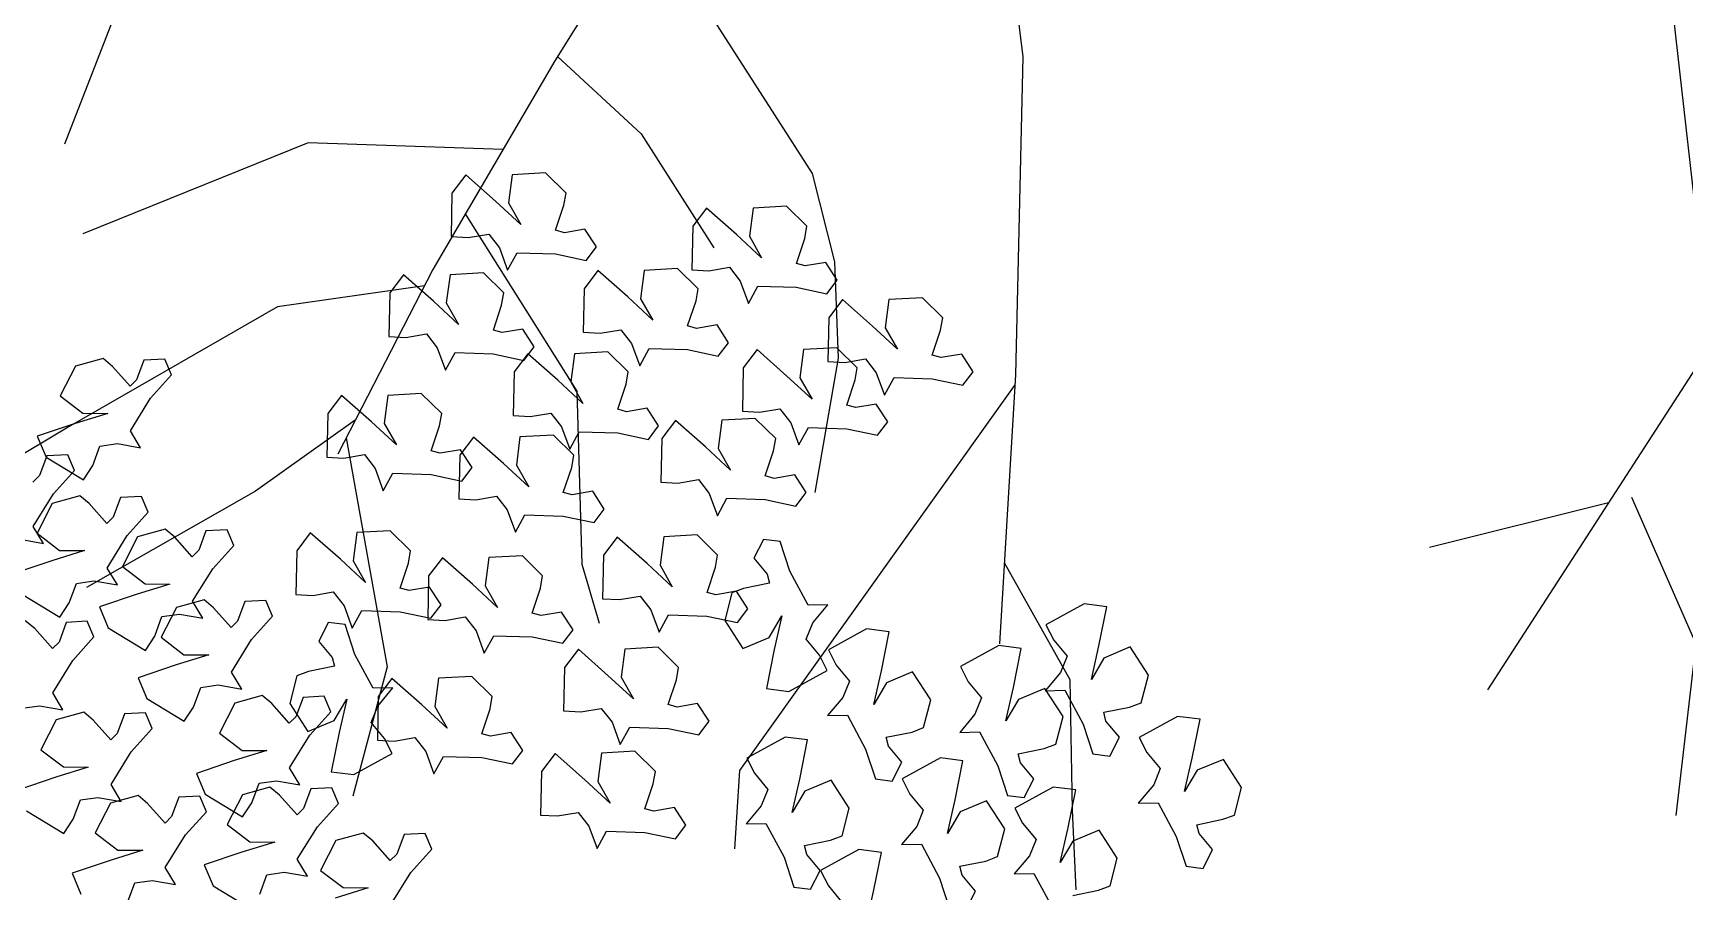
# Model space of a CAD drawing. Header units: inches. Extents: x 99023 to 109265, y 17199 to 18675.
# Drawn here: x 103462.65 to 103470.84, y 18113.62 to 18117.88 of the extents above; entities that cross this region are included whole.
import ezdxf

# ---------------------------------------------------------------- set-up
doc = ezdxf.new("R2010")
doc.units = ezdxf.units.IN
doc.layers.get('0').update_dxf_attribs({"color": 255})
doc.layers.add('HAT', color=8, linetype='Continuous')

# ---------------------------------------------------------------- blocks, each defined once
blk = doc.blocks.new('RTHTRHTRJ')
at = {"layer": 'HAT', "linetype": 'ByBlock'}
h = blk.add_hatch(dxfattribs=at)
h.set_pattern_fill('ANSI37', color=256, scale=15)
h.set_pattern_definition([(45, (-247990.6225, -54534.0869), (-1.325825215, 1.325825215), []), (135, (-247990.6225, -54534.0869), (-1.325825215, -1.325825215), [])])
h.paths.add_polyline_path([(103395.3441, 17979.4388), (103410.3441, 17979.4388), (103410.3441, 17988.4388), (103395.3441, 17988.4388)])
edge = h.paths.add_edge_path()
edge.add_arc((103590.3441, 18066.4388), 6, 0, 360)
edge = h.paths.add_edge_path()
edge.add_arc((103434.3441, 18066.4388), 6, 0, 360)
edge = h.paths.add_edge_path()
edge.add_arc((103590.3441, 18175.9388), 6, 0, 360)
edge = h.paths.add_edge_path()
edge.add_arc((103434.3441, 18175.9388), 6, 0, 360)
edge = h.paths.add_edge_path()
edge.add_arc((103962.3441, 17926.6054), 6, 0, 360)
edge = h.paths.add_edge_path()
edge.add_arc((103962.3441, 17769.4388), 6, 0, 360)
edge = h.paths.add_edge_path()
edge.add_arc((103737.559, 17769.4388), 6, 0, 360)
edge = h.paths.add_edge_path()
edge.add_arc((103879.8441, 17851.9388), 6, 0, 360)
edge = h.paths.add_edge_path()
edge.add_arc((103756.8826, 17851.9388), 6, 0, 360)
edge = h.paths.add_edge_path()
edge.add_arc((103657.8441, 17851.9388), 6, 0, 360)
h.paths.add_polyline_path([(103884.3441, 17979.4388), (103866.3441, 17979.4388), (103866.3441, 17988.4388), (103884.3441, 17988.4388)])
h.paths.add_polyline_path([(103743.3826, 17979.4388), (103761.3826, 17979.4388), (103761.3826, 17988.4388), (103743.3826, 17988.4388)])
h.paths.add_polyline_path([(103578.3441, 17979.4388), (103593.3441, 17979.4388), (103593.3441, 17988.4388), (103578.3441, 17988.4388)])
h.paths.add_polyline_path([(103395.3441, 17847.4388), (103410.3441, 17847.4388), (103410.3441, 17856.4388), (103395.3441, 17856.4388)])
h.paths.add_polyline_path([(103578.3441, 17862.4388), (103578.3441, 17847.4388), (103587.3441, 17847.4388), (103587.3441, 17862.4388)])
h.paths.add_polyline_path([(103875.3441, 18261.4388), (103875.3441, 18243.4388), (103884.3441, 18243.4388), (103884.3441, 18261.4388)])
h.paths.add_polyline_path([(103752.3826, 18261.4388), (103752.3826, 18243.4388), (103761.3826, 18243.4388), (103761.3826, 18261.4388)])
h.paths.add_polyline_path([(103578.3441, 18258.4388), (103578.3441, 18243.4388), (103587.3441, 18243.4388), (103587.3441, 18258.4388)])
h.paths.add_polyline_path([(103494.3441, 18258.4388), (103494.3441, 18243.4388), (103503.3441, 18243.4388), (103503.3441, 18258.4388)])
h.paths.add_polyline_path([(103311.3441, 18258.4388), (103311.3441, 18243.4388), (103320.3441, 18243.4388), (103320.3441, 18258.4388)])
h.paths.add_polyline_path([(103197.3441, 18171.4388), (103215.3441, 18171.4388), (103215.3441, 18180.4388), (103197.3441, 18180.4388)])
h.paths.add_polyline_path([(103206.3441, 18006.4388), (103206.3441, 17991.4388), (103215.3441, 17991.4388), (103215.3441, 18006.4388)])
h.paths.add_polyline_path([(103206.3441, 17862.4388), (103206.3441, 17847.4388), (103215.3441, 17847.4388), (103215.3441, 17862.4388)])
h.paths.add_polyline_path([(103020.3441, 17862.4388), (103020.3441, 17847.4388), (103029.3441, 17847.4388), (103029.3441, 17862.4388)])
h.paths.add_polyline_path([(103020.3441, 18006.4388), (103020.3441, 17991.4388), (103029.3441, 17991.4388), (103029.3441, 18006.4388)])
h.paths.add_polyline_path([(103020.3441, 18189.4388), (103020.3441, 18171.4388), (103029.3441, 18171.4388), (103029.3441, 18189.4388)])
h.paths.add_polyline_path([(103020.3441, 18414.4388), (103020.3441, 18399.4388), (103029.3441, 18399.4388), (103029.3441, 18414.4388)])
h.paths.add_polyline_path([(103311.3441, 18405.4388), (103326.3441, 18405.4388), (103326.3441, 18414.4388), (103311.3441, 18414.4388)])
h.paths.add_polyline_path([(103200.3441, 18405.4388), (103215.3441, 18405.4388), (103215.3441, 18414.4388), (103200.3441, 18414.4388)])
h.paths.add_polyline_path([(103488.3441, 18405.4388), (103503.3441, 18405.4388), (103503.3441, 18414.4388), (103488.3441, 18414.4388)])
h.paths.add_polyline_path([(103578.3441, 18405.4388), (103593.3441, 18405.4388), (103593.3441, 18414.4388), (103578.3441, 18414.4388)])
h.paths.add_polyline_path([(103869.3441, 18405.4388), (103884.3441, 18405.4388), (103884.3441, 18414.4388), (103869.3441, 18414.4388)])
h.paths.add_polyline_path([(103746.3826, 18405.4388), (103761.3826, 18405.4388), (103761.3826, 18414.4388), (103746.3826, 18414.4388)])
blk = doc.blocks.new('z_115')
at = {"color": 86, "linetype": 'Continuous'}
for p, q in [((-119.5, -185.44), (-109.65, -262.95)), ((-192.81, -209.78), (-226.69, -263.9)), ((-203.82, -227.37), (-162.31, -292.09)), ((50.51, -231.24), (62.22, -335)), ((-335.41, -249.17), (-349.27, -284.72)), ((-226.69, -263.9), (-257.18, -316.11)), ((-226.03, -262.85), (-205.13, -282.16)), ((-109.65, -262.95), (-111.5, -342.37)), ((-288.29, -284.4), (-344.65, -307.14)), ((-239.64, -286.07), (-288.29, -284.4)), ((-205.13, -282.16), (-186.96, -310.66)), ((-162.31, -292.09), (-156.77, -314.19)), ((-249.05, -302.2), (-221.14, -346.53)), ((-257.18, -316.11), (-280.89, -362.23)), ((-156.77, -314.19), (-155.85, -338.21)), ((-259.25, -320.15), (-295.99, -325.4)), ((-295.99, -325.4), (-348.35, -355.5)), ((-155.85, -338.21), (-161.7, -371.84)), ((62.22, -335), (6.47, -421.16)), ((-111.5, -342.37), (-115.5, -409.63)), ((-221.14, -346.53), (-219.91, -389.77)), ((-111.65, -344.93), (-180.49, -441.34)), ((-276.55, -353.78), (-301.53, -371.52)), ((-348.35, -355.5), (-364.36, -365.11)), ((-278.82, -358.2), (-268.57, -415.39)), ((-301.53, -371.52), (-343.73, -395.54)), ((36.7, -374.43), (-8.01, -385.61)), ((42.51, -372.98), (58.52, -409.63)), ((-219.91, -389.77), (-215.6, -404.5)), ((-114.3, -389.51), (-97.94, -418.6)), ((58.52, -409.63), (53.59, -452.55)), ((-268.57, -415.39), (-277.2, -447.74)), ((-97.94, -418.6), (-97.33, -451.27)), ((-180.49, -441.34), (-181.72, -460.87)), ((-97.33, -451.27), (-96.4, -471.12))]:
    blk.add_line(p, q, dxfattribs=at)
blk = doc.blocks.new('z_75')
at = {"color": 16, "linetype": 'Continuous'}
for p, q in [((-57.8, 506), (-66.5, 494.5)), ((-38.9, 489.3), (-57.8, 506)), ((-28.4, 506.1), (-30.7, 488.3)), ((-7.3, 507.2), (-28.4, 506.1)), ((5.6, 494.5), (-7.3, 507.2)), ((-66.5, 494.5), (-67.1, 467)), ((4.3, 486.8), (5.6, 494.5)), ((-23, 474.6), (-38.9, 489.3)), ((-30.7, 488.3), (-23, 474.6)), ((-1, 471), (4.3, 486.8)), ((94.5, 484.9), (85.8, 473.5)), ((113.4, 468.2), (94.5, 484.9)), ((123.9, 485), (121.6, 467.2)), ((145, 486.2), (123.9, 485)), ((157.9, 473.5), (145, 486.2)), ((4.6, 469.4), (-1, 471)), ((17.6, 471.7), (4.6, 469.4)), ((24.9, 460.5), (17.6, 471.7)), ((85.8, 473.5), (85.2, 445.9)), ((156.6, 465.7), (157.9, 473.5)), ((-67.1, 467), (-56.3, 466.4)), ((-56.3, 466.4), (-43.3, 468.6)), ((-43.3, 468.6), (-36.5, 459.9)), ((-36.5, 459.9), (-31.3, 445.8)), ((18.4, 451.9), (24.9, 460.5)), ((129.3, 453.5), (113.4, 468.2)), ((121.6, 467.2), (129.3, 453.5)), ((151.3, 449.9), (156.6, 465.7)), ((-31.3, 445.8), (-25.3, 456.8)), ((-25.3, 456.8), (-1, 456)), ((-1, 456), (18.4, 451.9)), ((156.9, 448.4), (151.3, 449.9)), ((169.8, 450.6), (156.9, 448.4)), ((177.1, 439.4), (169.8, 450.6)), ((-97.1, 442.8), (-105.8, 431.4)), ((-78.2, 426.1), (-97.1, 442.8)), ((-67.7, 442.9), (-70.1, 425.1)), ((-46.6, 444.1), (-67.7, 442.9)), ((-33.8, 431.4), (-46.6, 444.1)), ((25.7, 445.5), (17, 434)), ((44.6, 428.8), (25.7, 445.5)), ((55.1, 445.6), (52.8, 427.7)), ((76.2, 446.7), (55.1, 445.6)), ((89.1, 434), (76.2, 446.7)), ((85.2, 445.9), (96, 445.3)), ((96, 445.3), (109, 447.6)), ((109, 447.6), (115.8, 438.8)), ((115.8, 438.8), (120.9, 424.7)), ((170.6, 430.8), (177.1, 439.4)), ((-105.8, 431.4), (-106.4, 403.8)), ((-35.1, 423.6), (-33.8, 431.4)), ((17, 434), (16.4, 406.5)), ((60.5, 414.1), (44.6, 428.8)), ((87.8, 426.3), (89.1, 434)), ((120.9, 424.7), (127, 435.7)), ((127, 435.7), (151.2, 434.9)), ((151.2, 434.9), (170.6, 430.8)), ((231, 428.3), (209.8, 427.2)), ((243.8, 415.6), (231, 428.3)), ((-62.3, 411.4), (-78.2, 426.1)), ((-70.1, 425.1), (-62.3, 411.4)), ((-40.3, 407.8), (-35.1, 423.6)), ((52.8, 427.7), (60.5, 414.1)), ((82.5, 410.5), (87.8, 426.3)), ((180.4, 427.1), (171.7, 415.6)), ((199.4, 410.4), (180.4, 427.1)), ((209.8, 427.2), (207.5, 409.3)), ((-34.7, 406.3), (-40.3, 407.8)), ((-21.8, 408.5), (-34.7, 406.3)), ((-14.5, 397.3), (-21.8, 408.5)), ((27.2, 405.9), (40.2, 408.1)), ((40.2, 408.1), (47, 399.3)), ((88.1, 408.9), (82.5, 410.5)), ((101.1, 411.2), (88.1, 408.9)), ((108.3, 399.9), (101.1, 411.2)), ((171.7, 415.6), (171.2, 388)), ((215.3, 395.7), (199.4, 410.4)), ((207.5, 409.3), (215.3, 395.7)), ((237.2, 392), (242.5, 407.9)), ((242.5, 407.9), (243.8, 415.6)), ((-106.4, 403.8), (-95.6, 403.2)), ((-95.6, 403.2), (-82.7, 405.5)), ((-82.7, 405.5), (-75.8, 396.7)), ((-21, 388.7), (-14.5, 397.3)), ((16.4, 406.5), (27.2, 405.9)), ((47, 399.3), (52.2, 385.2)), ((101.9, 391.4), (108.3, 399.9)), ((-287.1, 389.8), (-304.6, 385.1)), ((-281.1, 384.9), (-287.1, 389.8)), ((-261.3, 388.8), (-265.9, 376.4)), ((-248, 389.5), (-261.3, 388.8)), ((-243.8, 379.6), (-248, 389.5)), ((-75.8, 396.7), (-70.7, 382.6)), ((-70.7, 382.6), (-64.6, 393.6)), ((-64.6, 393.6), (-40.4, 392.8)), ((-40.4, 392.8), (-21, 388.7)), ((-18.5, 392.8), (-27.2, 381.4)), ((0.4, 376.1), (-18.5, 392.8)), ((10.9, 392.9), (8.6, 375.1)), ((32, 394.1), (10.9, 392.9)), ((44.9, 381.4), (32, 394.1)), ((52.2, 385.2), (58.2, 396.2)), ((58.2, 396.2), (82.5, 395.5)), ((82.5, 395.5), (101.9, 391.4)), ((126.4, 395.5), (117.7, 384)), ((145.3, 378.8), (126.4, 395.5)), ((155.8, 395.6), (153.5, 377.7)), ((176.9, 396.7), (155.8, 395.6)), ((171.2, 388), (181.9, 387.4)), ((189.8, 384), (176.9, 396.7)), ((181.9, 387.4), (194.9, 389.7)), ((194.9, 389.7), (201.8, 380.9)), ((242.8, 390.5), (237.2, 392)), ((255.8, 392.7), (242.8, 390.5)), ((263.1, 381.5), (255.8, 392.7)), ((-304.6, 385.1), (-314.2, 366.2)), ((-270, 372.4), (-281.1, 384.9)), ((-265.9, 376.4), (-270, 372.4)), ((-257.1, 364.8), (-243.8, 379.6)), ((-27.2, 381.4), (-27.8, 353.8)), ((16.3, 361.4), (0.4, 376.1)), ((43.6, 373.6), (44.9, 381.4)), ((117.7, 384), (117.1, 356.5)), ((161.2, 364.1), (145.3, 378.8)), ((153.5, 377.7), (161.2, 364.1)), ((183.2, 360.4), (188.5, 376.3)), ((188.5, 376.3), (189.8, 384)), ((201.8, 380.9), (206.9, 366.8)), ((206.9, 366.8), (213, 377.8)), ((213, 377.8), (237.2, 377)), ((237.2, 377), (256.6, 373)), ((256.6, 373), (263.1, 381.5)), ((-314.2, 366.2), (-299.9, 355.3)), ((-136.4, 366.5), (-145.1, 355.1)), ((-117.5, 349.9), (-136.4, 366.5)), ((-107, 366.6), (-109.3, 348.8)), ((-85.9, 367.8), (-107, 366.6)), ((-73, 355.1), (-85.9, 367.8)), ((8.6, 375.1), (16.3, 361.4)), ((38.3, 357.8), (43.6, 373.6)), ((-299.9, 355.3), (-284.2, 355.2)), ((-269.9, 344.2), (-257.1, 364.8)), ((-17, 353.2), (-4, 355.4)), ((-4, 355.4), (2.8, 346.7)), ((43.9, 356.2), (38.3, 357.8)), ((56.9, 358.5), (43.9, 356.2)), ((64.1, 347.3), (56.9, 358.5)), ((117.1, 356.5), (127.9, 355.9)), ((127.9, 355.9), (140.9, 358.1)), ((140.9, 358.1), (147.7, 349.3)), ((188.8, 358.9), (183.2, 360.4)), ((201.8, 361.1), (188.8, 358.9)), ((209, 349.9), (201.8, 361.1)), ((-304.8, 348.7), (-328.8, 340.7)), ((-284.2, 355.2), (-304.8, 348.7)), ((-145.1, 355.1), (-145.7, 327.5)), ((-101.6, 335.2), (-117.5, 349.9)), ((-109.3, 348.8), (-101.6, 335.2)), ((-79.6, 331.5), (-74.3, 347.4)), ((-74.3, 347.4), (-73, 355.1)), ((-27.8, 353.8), (-17, 353.2)), ((2.8, 346.7), (8, 332.6)), ((57.7, 338.7), (64.1, 347.3)), ((74.8, 350.7), (66.1, 339.3)), ((93.7, 334), (74.8, 350.7)), ((104.2, 350.8), (101.9, 333)), ((125.3, 352), (104.2, 350.8)), ((138.2, 339.3), (125.3, 352)), ((147.7, 349.3), (152.8, 335.2)), ((152.8, 335.2), (158.9, 346.2)), ((158.9, 346.2), (183.1, 345.5)), ((183.1, 345.5), (202.5, 341.4)), ((202.5, 341.4), (209, 349.9)), ((-328.8, 340.7), (-323.2, 327.4)), ((-293.7, 322.2), (-289.2, 334.5)), ((-289.2, 334.5), (-278.1, 336.1)), ((-278.1, 336.1), (-263.4, 333.5)), ((-263.4, 333.5), (-269.9, 344.2)), ((-52.9, 340.2), (-61.6, 328.7)), ((-34, 323.5), (-52.9, 340.2)), ((-23.5, 340.3), (-25.8, 322.5)), ((-2.4, 341.5), (-23.5, 340.3)), ((10.5, 328.7), (-2.4, 341.5)), ((8, 332.6), (14, 343.6)), ((14, 343.6), (38.3, 342.8)), ((38.3, 342.8), (57.7, 338.7)), ((66.1, 339.3), (65.5, 311.7)), ((136.9, 331.5), (138.2, 339.3)), ((-322.8, 328.3), (-327.3, 315.9)), ((-323.2, 327.4), (-299.6, 313.1)), ((-309.4, 329), (-322.8, 328.3)), ((-305.3, 319.1), (-309.4, 329)), ((-145.7, 327.5), (-134.9, 326.9)), ((-134.9, 326.9), (-121.9, 329.2)), ((-121.9, 329.2), (-115.1, 320.4)), ((-74, 330), (-79.6, 331.5)), ((-61.1, 332.2), (-74, 330)), ((-61.6, 328.7), (-62.2, 301.2)), ((-53.8, 321), (-61.1, 332.2)), ((9.2, 321), (10.5, 328.7)), ((109.6, 319.3), (93.7, 334)), ((101.9, 333), (109.6, 319.3)), ((131.6, 315.7), (136.9, 331.5)), ((-327.3, 315.9), (-331.5, 311.8)), ((-318.5, 304.3), (-305.3, 319.1)), ((-299.6, 313.1), (-293.7, 322.2)), ((-115.1, 320.4), (-110, 306.3)), ((-110, 306.3), (-103.9, 317.3)), ((-103.9, 317.3), (-79.7, 316.5)), ((-79.7, 316.5), (-60.3, 312.4)), ((-60.3, 312.4), (-53.8, 321)), ((-18, 308.8), (-34, 323.5)), ((-25.8, 322.5), (-18, 308.8)), ((3.9, 305.2), (9.2, 321)), ((137.2, 314.1), (131.6, 315.7)), ((150.2, 316.4), (137.2, 314.1)), ((157.4, 305.2), (150.2, 316.4)), ((-331.3, 283.7), (-318.5, 304.3)), ((-301.9, 303), (-319.4, 298.3)), ((-295.9, 298.1), (-301.9, 303)), ((9.5, 303.6), (3.9, 305.2)), ((22.5, 305.9), (9.5, 303.6)), ((29.8, 294.7), (22.5, 305.9)), ((65.5, 311.7), (76.3, 311.1)), ((76.3, 311.1), (89.3, 313.3)), ((89.3, 313.3), (96.1, 304.6)), ((96.1, 304.6), (101.3, 290.5)), ((151, 296.6), (157.4, 305.2)), ((-319.4, 298.3), (-328.9, 279.4)), ((-284.8, 285.6), (-295.9, 298.1)), ((-276.1, 302), (-280.7, 289.6)), ((-262.8, 302.7), (-276.1, 302)), ((-271.8, 278), (-258.6, 292.8)), ((-258.6, 292.8), (-262.8, 302.7)), ((-62.2, 301.2), (-51.4, 300.6)), ((-51.4, 300.6), (-38.4, 302.8)), ((-38.4, 302.8), (-31.6, 294.1)), ((-31.6, 294.1), (-26.4, 280)), ((23.3, 286.1), (29.8, 294.7)), ((101.3, 290.5), (107.3, 301.5)), ((107.3, 301.5), (131.6, 300.7)), ((131.6, 300.7), (151, 296.6)), ((-324.8, 273), (-331.3, 283.7)), ((-280.7, 289.6), (-284.8, 285.6)), ((-26.4, 280), (-20.4, 291)), ((-20.4, 291), (3.9, 290.2)), ((3.9, 290.2), (23.3, 286.1)), ((-339.6, 275.6), (-324.8, 273)), ((-328.9, 279.4), (-314.6, 268.5)), ((-284.6, 257.4), (-271.8, 278)), ((-265.3, 277.2), (-274.9, 258.3)), ((-247.9, 282), (-265.3, 277.2)), ((-241.8, 277), (-247.9, 282)), ((-230.7, 264.5), (-241.8, 277)), ((-222.1, 280.9), (-226.6, 268.6)), ((-208.7, 281.6), (-222.1, 280.9)), ((-217.8, 256.9), (-204.5, 271.7)), ((-204.5, 271.7), (-208.7, 281.6)), ((-156.1, 279.7), (-164.7, 268.2)), ((-137.1, 263), (-156.1, 279.7)), ((-126.7, 279.8), (-129, 261.9)), ((-105.5, 280.9), (-126.7, 279.8)), ((-92.7, 268.2), (-105.5, 280.9)), ((38, 277), (29.3, 265.6)), ((56.9, 260.3), (38, 277)), ((67.4, 277.1), (65.1, 259.3)), ((88.5, 278.3), (67.4, 277.1)), ((101.4, 265.6), (88.5, 278.3)), ((130.4, 275.5), (124.3, 263.6)), ((141.1, 274.2), (130.4, 275.5)), ((147.2, 255.4), (141.1, 274.2)), ((-319.6, 261.9), (-343.5, 253.9)), ((-298.9, 268.4), (-319.6, 261.9)), ((-314.6, 268.5), (-298.9, 268.4)), ((-226.6, 268.6), (-230.7, 264.5)), ((-164.7, 268.2), (-165.3, 240.7)), ((-121.2, 248.3), (-137.1, 263)), ((-129, 261.9), (-121.2, 248.3)), ((-94, 260.5), (-92.7, 268.2)), ((-72.6, 263.9), (-81.3, 252.4)), ((-53.6, 247.2), (-72.6, 263.9)), ((-43.2, 264), (-45.5, 246.1)), ((-22, 265.1), (-43.2, 264)), ((-9.2, 252.4), (-22, 265.1)), ((29.3, 265.6), (28.7, 238)), ((100.1, 257.9), (101.4, 265.6)), ((124.3, 263.6), (132.8, 253.5)), ((-278.1, 246.7), (-284.6, 257.4)), ((-274.9, 258.3), (-260.6, 247.4)), ((-230.6, 236.4), (-217.8, 256.9)), ((-99.2, 244.7), (-94, 260.5)), ((-81.3, 252.4), (-81.8, 224.8)), ((-10.5, 244.7), (-9.2, 252.4)), ((72.8, 245.6), (56.9, 260.3)), ((65.1, 259.3), (72.8, 245.6)), ((94.8, 242), (100.1, 257.9)), ((132.8, 253.5), (134.2, 247.9)), ((158.7, 234), (147.2, 255.4)), ((-338, 240.6), (-314.4, 226.4)), ((-308.5, 235.4), (-303.9, 247.7)), ((-303.9, 247.7), (-292.9, 249.3)), ((-292.9, 249.3), (-278.1, 246.7)), ((-265.6, 240.9), (-289.5, 232.8)), ((-244.9, 247.3), (-265.6, 240.9)), ((-260.6, 247.4), (-244.9, 247.3)), ((-165.3, 240.7), (-154.5, 240.1)), ((-154.5, 240.1), (-141.6, 242.3)), ((-141.6, 242.3), (-134.7, 233.5)), ((-93.6, 243.1), (-99.2, 244.7)), ((-80.7, 245.4), (-93.6, 243.1)), ((-73.4, 234.1), (-80.7, 245.4)), ((-37.7, 232.5), (-53.6, 247.2)), ((-45.5, 246.1), (-37.7, 232.5)), ((-15.8, 228.8), (-10.5, 244.7)), ((100.4, 240.5), (94.8, 242)), ((113.4, 242.7), (100.4, 240.5)), ((110.5, 241.8), (106, 224.3)), ((117.9, 244.5), (110.5, 241.8)), ((120.6, 231.5), (113.4, 242.7)), ((134.2, 247.9), (117.9, 244.5)), ((-314.4, 226.4), (-308.5, 235.4)), ((-289.5, 232.8), (-283.9, 219.5)), ((-240.8, 232.4), (-250.3, 213.6)), ((-223.3, 237.2), (-240.8, 232.4)), ((-224.1, 225.6), (-230.6, 236.4)), ((-217.3, 232.2), (-223.3, 237.2)), ((-206.2, 219.7), (-217.3, 232.2)), ((-197.5, 236.2), (-202.1, 223.8)), ((-184.2, 236.9), (-197.5, 236.2)), ((-180, 227), (-184.2, 236.9)), ((-134.7, 233.5), (-129.6, 219.4)), ((-129.6, 219.4), (-123.5, 230.5)), ((-123.5, 230.5), (-99.3, 229.7)), ((-79.9, 225.6), (-73.4, 234.1)), ((28.7, 238), (39.5, 237.4)), ((39.5, 237.4), (52.5, 239.7)), ((52.5, 239.7), (59.3, 230.9)), ((59.3, 230.9), (64.5, 216.8)), ((114.1, 222.9), (120.6, 231.5)), ((171.2, 234.2), (158.7, 234)), ((161.6, 222.7), (171.2, 234.2)), ((333.2, 234.7), (309.1, 221.4)), ((347.5, 232.9), (333.2, 234.7)), ((342.5, 208.1), (347.5, 232.9)), ((-330.3, 219.1), (-336.3, 224)), ((-310.5, 223), (-315, 210.6)), ((-297.2, 223.7), (-310.5, 223)), ((-293, 213.8), (-297.2, 223.7)), ((-283.9, 219.5), (-260.3, 205.3)), ((-254.4, 214.3), (-249.9, 226.7)), ((-249.9, 226.7), (-238.8, 228.2)), ((-238.8, 228.2), (-224.1, 225.6)), ((-202.1, 223.8), (-206.2, 219.7)), ((-193.3, 212.2), (-180, 227)), ((-144.7, 222.9), (-150.8, 211)), ((-134, 221.6), (-144.7, 222.9)), ((-127.9, 202.7), (-134, 221.6)), ((-99.3, 229.7), (-79.9, 225.6)), ((-81.8, 224.8), (-71.1, 224.3)), ((-71.1, 224.3), (-58.1, 226.5)), ((-58.1, 226.5), (-51.2, 217.7)), ((-10.2, 227.3), (-15.8, 228.8)), ((2.8, 229.5), (-10.2, 227.3)), ((10.1, 218.3), (2.8, 229.5)), ((64.5, 216.8), (70.5, 227.8)), ((70.5, 227.8), (94.7, 227)), ((94.7, 227), (114.1, 222.9)), ((106, 224.3), (117.5, 206.6)), ((134.1, 213.5), (142.1, 227.1)), ((142.1, 227.1), (137.3, 205.9)), ((157.4, 212.4), (161.6, 222.7)), ((309.1, 221.4), (314, 211.7)), ((-319.2, 206.6), (-330.3, 219.1)), ((-315, 210.6), (-319.2, 206.6)), ((-306.2, 199), (-293, 213.8)), ((-260.3, 205.3), (-254.4, 214.3)), ((-250.3, 213.6), (-236, 202.6)), ((-206, 191.6), (-193.3, 212.2)), ((-150.8, 211), (-142.3, 200.9)), ((-51.2, 217.7), (-46.1, 203.6)), ((-46.1, 203.6), (-40, 214.6)), ((-40, 214.6), (-15.8, 213.8)), ((-15.8, 213.8), (3.6, 209.8)), ((3.6, 209.8), (10.1, 218.3)), ((117.5, 206.6), (134.1, 213.5)), ((165.9, 202.3), (157.4, 212.4)), ((195.7, 218.9), (171.6, 205.6)), ((210, 217.1), (195.7, 218.9)), ((205, 192.4), (210, 217.1)), ((314, 211.7), (322.4, 201.6)), ((-319, 178.4), (-306.2, 199)), ((-220.3, 202.5), (-241, 196.1)), ((-236, 202.6), (-220.3, 202.5)), ((-142.3, 200.9), (-140.9, 195.3)), ((-116.4, 181.4), (-127.9, 202.7)), ((13.4, 206), (4.7, 194.5)), ((32.3, 189.3), (13.4, 206)), ((42.8, 206.1), (40.5, 188.3)), ((63.9, 207.3), (42.8, 206.1)), ((76.8, 194.5), (63.9, 207.3)), ((137.3, 205.9), (132.3, 181.2)), ((170.7, 192.7), (165.9, 202.3)), ((171.6, 205.6), (176.4, 196)), ((279.2, 208.4), (255.1, 195.1)), ((293.5, 206.6), (279.2, 208.4)), ((288.5, 181.8), (293.5, 206.6)), ((322.4, 201.6), (318.2, 191.3)), ((337.8, 187), (342.5, 208.1)), ((345.7, 200.5), (337.8, 187)), ((362.3, 207.5), (345.7, 200.5)), ((373.9, 189.7), (362.3, 207.5)), ((-241, 196.1), (-265, 188)), ((-265, 188), (-259.4, 174.8)), ((-199.5, 180.9), (-206, 191.6)), ((-164.6, 189.2), (-169.1, 171.7)), ((-157.2, 191.9), (-164.6, 189.2)), ((-140.9, 195.3), (-157.2, 191.9)), ((-53.9, 188.8), (-75.1, 187.7)), ((-41.1, 176.1), (-53.9, 188.8)), ((4.7, 194.5), (4.1, 167)), ((48.2, 174.6), (32.3, 189.3)), ((40.5, 188.3), (48.2, 174.6)), ((75.5, 186.8), (76.8, 194.5)), ((146.6, 179.4), (170.7, 192.7)), ((176.4, 196), (184.9, 185.9)), ((200.2, 171.2), (205, 192.4)), ((224.8, 191.7), (208.2, 184.8)), ((236.3, 174), (224.8, 191.7)), ((255.1, 195.1), (260, 185.5)), ((318.2, 191.3), (308.6, 179.8)), ((369.3, 172.2), (373.9, 189.7)), ((-312.5, 167.7), (-319, 178.4)), ((-229.9, 169.5), (-225.3, 181.9)), ((-225.3, 181.9), (-214.3, 183.5)), ((-214.3, 183.5), (-199.5, 180.9)), ((-103.9, 181.6), (-116.4, 181.4)), ((-113.5, 170.1), (-103.9, 181.6)), ((-104.5, 187.6), (-113.2, 176.1)), ((-85.5, 170.9), (-104.5, 187.6)), ((-75.1, 187.7), (-77.4, 169.8)), ((70.2, 171), (75.5, 186.8)), ((132.3, 181.2), (146.6, 179.4)), ((184.9, 185.9), (180.7, 175.6)), ((208.2, 184.8), (200.2, 171.2)), ((260, 185.5), (268.4, 175.4)), ((283.8, 160.7), (288.5, 181.8)), ((308.3, 181.2), (291.7, 174.3)), ((319.9, 163.5), (308.3, 181.2)), ((308.6, 179.8), (321.1, 180.1)), ((321.1, 180.1), (332.6, 158.7)), ((-338.3, 168.7), (-327.3, 170.3)), ((-327.3, 170.3), (-312.5, 167.7)), ((-259.4, 174.8), (-235.8, 160.5)), ((-235.8, 160.5), (-229.9, 169.5)), ((-203.9, 171.9), (-213.5, 153)), ((-186.5, 176.7), (-203.9, 171.9)), ((-180.4, 171.7), (-186.5, 176.7)), ((-169.4, 159.2), (-180.4, 171.7)), ((-169.1, 171.7), (-157.6, 154)), ((-160.7, 175.6), (-165.2, 163.3)), ((-147.3, 176.3), (-160.7, 175.6)), ((-143.2, 166.4), (-147.3, 176.3)), ((-141, 160.9), (-133, 174.4)), ((-133, 174.4), (-137.8, 153.3)), ((-117.7, 159.8), (-113.5, 170.1)), ((-113.2, 176.1), (-113.7, 148.6)), ((-69.6, 156.2), (-85.5, 170.9)), ((-77.4, 169.8), (-69.6, 156.2)), ((-47.7, 152.6), (-42.4, 168.4)), ((-42.4, 168.4), (-41.1, 176.1)), ((14.9, 166.4), (27.9, 168.6)), ((27.9, 168.6), (34.7, 159.9)), ((75.8, 169.4), (70.2, 171)), ((88.8, 171.7), (75.8, 169.4)), ((96.1, 160.5), (88.8, 171.7)), ((180.7, 175.6), (171, 164.1)), ((231.7, 156.5), (236.3, 174)), ((268.4, 175.4), (264.2, 165)), ((291.7, 174.3), (283.8, 160.7)), ((345.6, 166.2), (362, 169.5)), ((362, 169.5), (369.3, 172.2)), ((-316.9, 161.4), (-326.5, 142.5)), ((-299.4, 166.2), (-316.9, 161.4)), ((-293.4, 161.2), (-299.4, 166.2)), ((-282.3, 148.7), (-293.4, 161.2)), ((-273.6, 165.1), (-278.2, 152.8)), ((-260.3, 165.8), (-273.6, 165.1)), ((-256.1, 155.9), (-260.3, 165.8)), ((-165.2, 163.3), (-169.4, 159.2)), ((-157.6, 154), (-141, 160.9)), ((-156.4, 151.7), (-143.2, 166.4)), ((-109.2, 149.7), (-117.7, 159.8)), ((4.1, 167), (14.9, 166.4)), ((34.7, 159.9), (39.9, 145.8)), ((39.9, 145.8), (45.9, 156.8)), ((45.9, 156.8), (70.2, 156)), ((89.6, 151.9), (96.1, 160.5)), ((171, 164.1), (183.6, 164.3)), ((183.6, 164.3), (195, 142.9)), ((264.2, 165), (254.6, 153.5)), ((315.3, 146), (319.9, 163.5)), ((332.6, 158.7), (338.7, 139.9)), ((347, 160.5), (345.6, 166.2)), ((355.5, 150.4), (347, 160.5)), ((392.2, 163.6), (368.1, 150.3)), ((406.5, 161.8), (392.2, 163.6)), ((401.5, 137.1), (406.5, 161.8)), ((-278.2, 152.8), (-282.3, 148.7)), ((-269.4, 141.2), (-256.1, 155.9)), ((-213.5, 153), (-199.2, 142.1)), ((-169.2, 131.1), (-156.4, 151.7)), ((-137.8, 153.3), (-142.8, 128.6)), ((-113.7, 148.6), (-103, 148)), ((-104.4, 140.1), (-109.2, 149.7)), ((-103, 148), (-90, 150.2)), ((-90, 150.2), (-83.1, 141.4)), ((-42.1, 151), (-47.7, 152.6)), ((-29.1, 153.3), (-42.1, 151)), ((-21.8, 142), (-29.1, 153.3)), ((70.2, 156), (89.6, 151.9)), ((144.1, 150.5), (120, 137.2)), ((158.4, 148.7), (144.1, 150.5)), ((153.4, 123.9), (158.4, 148.7)), ((208, 150.4), (224.4, 153.7)), ((209.5, 144.8), (208, 150.4)), ((224.4, 153.7), (231.7, 156.5)), ((254.6, 153.5), (267.1, 153.8)), ((267.1, 153.8), (278.6, 132.4)), ((349.4, 138.5), (355.5, 150.4)), ((368.1, 150.3), (372.9, 140.7)), ((-326.5, 142.5), (-312.1, 131.6)), ((-282.1, 120.6), (-269.4, 141.2)), ((-183.5, 142), (-204.2, 135.6)), ((-199.2, 142.1), (-183.5, 142)), ((-128.5, 126.8), (-104.4, 140.1)), ((-83.1, 141.4), (-78, 127.3)), ((-78, 127.3), (-71.9, 138.3)), ((-71.9, 138.3), (-47.7, 137.6)), ((-47.7, 137.6), (-28.3, 133.5)), ((-28.3, 133.5), (-21.8, 142)), ((-1.3, 140.2), (-10, 128.8)), ((17.6, 123.5), (-1.3, 140.2)), ((28.1, 140.3), (25.8, 122.5)), ((49.2, 141.5), (28.1, 140.3)), ((62.1, 128.8), (49.2, 141.5)), ((120, 137.2), (124.8, 127.6)), ((195, 142.9), (201.2, 124.1)), ((217.9, 134.7), (209.5, 144.8)), ((242.4, 137.3), (218.2, 124)), ((256.6, 135.5), (242.4, 137.3)), ((291.6, 139.9), (307.9, 143.2)), ((293, 134.3), (291.6, 139.9)), ((307.9, 143.2), (315.3, 146)), ((338.7, 139.9), (349.4, 138.5)), ((372.9, 140.7), (381.4, 130.6)), ((396.7, 116), (401.5, 137.1)), ((421.3, 136.4), (404.7, 129.5)), ((432.8, 118.7), (421.3, 136.4)), ((-296.5, 131.5), (-317.1, 125.1)), ((-312.1, 131.6), (-296.5, 131.5)), ((-204.2, 135.6), (-228.1, 127.5)), ((-228.1, 127.5), (-222.5, 114.3)), ((-162.7, 120.3), (-169.2, 131.1)), ((-142.8, 128.6), (-128.5, 126.8)), ((-10, 128.8), (-10.6, 101.2)), ((60.8, 121), (62.1, 128.8)), ((124.8, 127.6), (133.3, 117.4)), ((211.9, 122.7), (217.9, 134.7)), ((251.7, 110.8), (256.6, 135.5)), ((278.6, 132.4), (284.7, 113.6)), ((301.5, 124.1), (293, 134.3)), ((381.4, 130.6), (377.2, 120.3)), ((404.7, 129.5), (396.7, 116)), ((-317.1, 125.1), (-341.1, 117)), ((-275.7, 109.8), (-282.1, 120.6)), ((-181.6, 118.8), (-199, 114)), ((-193, 109), (-188.5, 121.4)), ((-188.5, 121.4), (-177.5, 122.9)), ((-175.5, 113.8), (-181.6, 118.8)), ((-177.5, 122.9), (-162.7, 120.3)), ((-155.8, 117.8), (-160.3, 105.4)), ((-142.4, 118.5), (-155.8, 117.8)), ((-138.2, 108.6), (-142.4, 118.5)), ((33.5, 108.8), (17.6, 123.5)), ((25.8, 122.5), (33.5, 108.8)), ((55.5, 105.2), (60.8, 121)), ((133.3, 117.4), (129.1, 107.1)), ((148.6, 102.8), (153.4, 123.9)), ((156.6, 116.3), (148.6, 102.8)), ((173.2, 123.3), (156.6, 116.3)), ((184.7, 105.5), (173.2, 123.3)), ((201.2, 124.1), (211.9, 122.7)), ((218.2, 124), (223.1, 114.4)), ((313.6, 118.9), (289.5, 105.6)), ((295.4, 112.2), (301.5, 124.1)), ((327.9, 117.1), (313.6, 118.9)), ((322.9, 92.3), (327.9, 117.1)), ((377.2, 120.3), (367.5, 108.8)), ((428.3, 101.2), (432.8, 118.7)), ((-306, 98.5), (-301.4, 110.9)), ((-301.4, 110.9), (-290.4, 112.4)), ((-282.5, 108.8), (-292.1, 89.9)), ((-290.4, 112.4), (-275.7, 109.8)), ((-265, 113.6), (-282.5, 108.8)), ((-259, 108.6), (-265, 113.6)), ((-247.9, 96.1), (-259, 108.6)), ((-239.3, 112.5), (-243.8, 100.2)), ((-225.9, 113.2), (-239.3, 112.5)), ((-221.7, 103.3), (-225.9, 113.2)), ((-222.5, 114.3), (-198.9, 100)), ((-199, 114), (-208.6, 95.2)), ((-198.9, 100), (-193, 109)), ((-164.4, 101.3), (-175.5, 113.8)), ((-160.3, 105.4), (-164.4, 101.3)), ((-151.5, 93.8), (-138.2, 108.6)), ((61.1, 103.7), (55.5, 105.2)), ((74.1, 105.9), (61.1, 103.7)), ((81.3, 94.7), (74.1, 105.9)), ((129.1, 107.1), (119.5, 95.6)), ((180.2, 88), (184.7, 105.5)), ((223.1, 114.4), (231.5, 104.3)), ((246.9, 89.6), (251.7, 110.8)), ((271.4, 110.1), (254.8, 103.2)), ((283, 92.4), (271.4, 110.1)), ((284.7, 113.6), (295.4, 112.2)), ((289.5, 105.6), (294.3, 96)), ((367.5, 108.8), (380.1, 109)), ((380.1, 109), (391.5, 87.7)), ((-335.5, 103.8), (-311.9, 89.5)), ((-311.9, 89.5), (-306, 98.5)), ((-243.8, 100.2), (-247.9, 96.1)), ((-235, 88.6), (-221.7, 103.3)), ((-208.6, 95.2), (-194.3, 84.3)), ((-10.6, 101.2), (0.2, 100.6)), ((0.2, 100.6), (13.2, 102.9)), ((13.2, 102.9), (20, 94.1)), ((20, 94.1), (25.2, 80)), ((74.8, 86.1), (81.3, 94.7)), ((119.5, 95.6), (132, 95.9)), ((132, 95.9), (143.5, 74.5)), ((231.5, 104.3), (227.4, 94)), ((254.8, 103.2), (246.9, 89.6)), ((294.3, 96), (302.8, 85.8)), ((404.5, 95.1), (420.9, 98.5)), ((406, 89.5), (404.5, 95.1)), ((420.9, 98.5), (428.3, 101.2)), ((-292.1, 89.9), (-277.8, 79)), ((-247.8, 68), (-235, 88.6)), ((-178.6, 84.1), (-199.3, 77.7)), ((-194.3, 84.3), (-178.6, 84.1)), ((-164.3, 73.2), (-151.5, 93.8)), ((-140, 85.1), (-149.6, 66.2)), ((-122.6, 89.8), (-140, 85.1)), ((-116.6, 84.9), (-122.6, 89.8)), ((-105.5, 72.4), (-116.6, 84.9)), ((-96.8, 88.8), (-101.3, 76.4)), ((-83.5, 89.5), (-96.8, 88.8)), ((-79.3, 79.6), (-83.5, 89.5)), ((25.2, 80), (31.2, 91)), ((31.2, 91), (55.4, 90.2)), ((55.4, 90.2), (74.8, 86.1)), ((156.5, 82), (172.8, 85.3)), ((172.8, 85.3), (180.2, 88)), ((227.4, 94), (217.7, 82.5)), ((278.4, 74.9), (283, 92.4)), ((302.8, 85.8), (298.6, 75.5)), ((318.1, 71.2), (322.9, 92.3)), ((326.1, 84.7), (318.1, 71.2)), ((342.7, 91.7), (326.1, 84.7)), ((354.2, 73.9), (342.7, 91.7)), ((391.5, 87.7), (397.7, 68.8)), ((414.4, 79.4), (406, 89.5)), ((-262.1, 78.9), (-282.7, 72.5)), ((-277.8, 79), (-262.1, 78.9)), ((-199.3, 77.7), (-223.2, 69.7)), ((-157.8, 62.5), (-164.3, 73.2)), ((-101.3, 76.4), (-105.5, 72.4)), ((-92.5, 64.8), (-79.3, 79.6)), ((143.5, 74.5), (149.6, 55.7)), ((157.9, 76.3), (156.5, 82)), ((166.4, 66.2), (157.9, 76.3)), ((190.8, 79.4), (166.6, 66.1)), ((205.1, 77.6), (190.8, 79.4)), ((200.1, 52.9), (205.1, 77.6)), ((217.7, 82.5), (230.3, 82.7)), ((230.3, 82.7), (241.7, 61.3)), ((271.1, 72.1), (278.4, 74.9)), ((298.6, 75.5), (289, 64)), ((349.7, 56.5), (354.2, 73.9)), ((408.4, 67.5), (414.4, 79.4)), ((-282.7, 72.5), (-306.7, 64.4)), ((-306.7, 64.4), (-301.1, 51.2)), ((-241.3, 57.2), (-247.8, 68)), ((-223.2, 69.7), (-217.6, 56.4)), ((-188.1, 51.2), (-183.6, 63.5)), ((-183.6, 63.5), (-172.6, 65.1)), ((-172.6, 65.1), (-157.8, 62.5)), ((-149.6, 66.2), (-135.3, 55.3)), ((-105.3, 44.2), (-92.5, 64.8)), ((160.3, 54.3), (166.4, 66.2)), ((166.6, 66.1), (171.5, 56.5)), ((254.7, 68.8), (271.1, 72.1)), ((256.2, 63.2), (254.7, 68.8)), ((264.6, 53.1), (256.2, 63.2)), ((289, 64), (301.5, 64.3)), ((301.5, 64.3), (313, 42.9)), ((397.7, 68.8), (408.4, 67.5)), ((-271.6, 45.9), (-267.1, 58.3)), ((-267.1, 58.3), (-256, 59.8)), ((-256, 59.8), (-241.3, 57.2)), ((-217.6, 56.4), (-194, 42.1)), ((-119.6, 55.2), (-140.3, 48.7)), ((-135.3, 55.3), (-119.6, 55.2)), ((149.6, 55.7), (160.3, 54.3)), ((171.5, 56.5), (179.9, 46.4)), ((195.3, 31.8), (200.1, 52.9)), ((241.7, 61.3), (247.9, 42.5)), ((258.5, 41.2), (264.6, 53.1)), ((326, 50.4), (342.3, 53.7)), ((342.3, 53.7), (349.7, 56.5))]:
    blk.add_line(p, q, dxfattribs=at)
blk = doc.blocks.new('FEWFEWFEWF')
at = {"layer": 'HAT', "linetype": 'ByBlock'}
h = blk.add_hatch(dxfattribs=at)
h.set_pattern_fill('ANSI37', color=256, scale=15)
h.set_pattern_definition([(45, (-245054.2629, -54534.0869), (-1.325825215, 1.325825215), []), (135, (-245054.2629, -54534.0869), (-1.325825215, -1.325825215), [])])
h.paths.add_polyline_path([(106331.70369, 17979.43877), (106346.70369, 17979.43877), (106346.70369, 17988.43877), (106331.70369, 17988.43877)])
edge = h.paths.add_edge_path()
edge.add_arc((106526.70369, 18066.43877), 6, 0, 360)
edge = h.paths.add_edge_path()
edge.add_arc((106370.70369, 18066.43877), 6, 0, 360)
edge = h.paths.add_edge_path()
edge.add_arc((106526.70369, 18175.93877), 6, 0, 360)
edge = h.paths.add_edge_path()
edge.add_arc((106370.70369, 18175.93877), 6, 0, 360)
edge = h.paths.add_edge_path()
edge.add_arc((106898.70369, 17926.60544), 6, 0, 360)
edge = h.paths.add_edge_path()
edge.add_arc((106898.70369, 17769.43877), 6, 0, 360)
edge = h.paths.add_edge_path()
edge.add_arc((106673.91863, 17769.43877), 6, 0, 360)
edge = h.paths.add_edge_path()
edge.add_arc((106816.20369, 17851.93877), 6, 0, 360)
edge = h.paths.add_edge_path()
edge.add_arc((106693.24221, 17851.93877), 6, 0, 360)
edge = h.paths.add_edge_path()
edge.add_arc((106594.20369, 17851.93877), 6, 0, 360)
h.paths.add_polyline_path([(106820.70369, 17979.43877), (106802.70369, 17979.43877), (106802.70369, 17988.43877), (106820.70369, 17988.43877)])
h.paths.add_polyline_path([(106679.74221, 17979.43877), (106697.74221, 17979.43877), (106697.74221, 17988.43877), (106679.74221, 17988.43877)])
h.paths.add_polyline_path([(106514.70369, 17979.43877), (106529.70369, 17979.43877), (106529.70369, 17988.43877), (106514.70369, 17988.43877)])
h.paths.add_polyline_path([(106331.70369, 17847.43877), (106346.70369, 17847.43877), (106346.70369, 17856.43877), (106331.70369, 17856.43877)])
h.paths.add_polyline_path([(106514.70369, 17862.43877), (106514.70369, 17847.43877), (106523.70369, 17847.43877), (106523.70369, 17862.43877)])
h.paths.add_polyline_path([(106811.70369, 18261.43877), (106811.70369, 18243.43877), (106820.70369, 18243.43877), (106820.70369, 18261.43877)])
h.paths.add_polyline_path([(106688.74221, 18261.43877), (106688.74221, 18243.43877), (106697.74221, 18243.43877), (106697.74221, 18261.43877)])
h.paths.add_polyline_path([(106514.70369, 18258.43877), (106514.70369, 18243.43877), (106523.70369, 18243.43877), (106523.70369, 18258.43877)])
h.paths.add_polyline_path([(106430.70369, 18258.43877), (106430.70369, 18243.43877), (106439.70369, 18243.43877), (106439.70369, 18258.43877)])
h.paths.add_polyline_path([(106247.70369, 18258.43877), (106247.70369, 18243.43877), (106256.70369, 18243.43877), (106256.70369, 18258.43877)])
h.paths.add_polyline_path([(106133.70369, 18171.43877), (106151.70369, 18171.43877), (106151.70369, 18180.43877), (106133.70369, 18180.43877)])
h.paths.add_polyline_path([(106142.70369, 18006.43877), (106142.70369, 17991.43877), (106151.70369, 17991.43877), (106151.70369, 18006.43877)])
h.paths.add_polyline_path([(106142.70369, 17862.43877), (106142.70369, 17847.43877), (106151.70369, 17847.43877), (106151.70369, 17862.43877)])
h.paths.add_polyline_path([(105956.70369, 17862.43877), (105956.70369, 17847.43877), (105965.70369, 17847.43877), (105965.70369, 17862.43877)])
h.paths.add_polyline_path([(105956.70369, 18006.43877), (105956.70369, 17991.43877), (105965.70369, 17991.43877), (105965.70369, 18006.43877)])
h.paths.add_polyline_path([(105956.70369, 18189.43877), (105956.70369, 18171.43877), (105965.70369, 18171.43877), (105965.70369, 18189.43877)])
h.paths.add_polyline_path([(105956.70369, 18414.43877), (105956.70369, 18399.43877), (105965.70369, 18399.43877), (105965.70369, 18414.43877)])
h.paths.add_polyline_path([(106247.70369, 18405.43877), (106262.70369, 18405.43877), (106262.70369, 18414.43877), (106247.70369, 18414.43877)])
h.paths.add_polyline_path([(106136.70369, 18405.43877), (106151.70369, 18405.43877), (106151.70369, 18414.43877), (106136.70369, 18414.43877)])
h.paths.add_polyline_path([(106424.70369, 18405.43877), (106439.70369, 18405.43877), (106439.70369, 18414.43877), (106424.70369, 18414.43877)])
h.paths.add_polyline_path([(106514.70369, 18405.43877), (106529.70369, 18405.43877), (106529.70369, 18414.43877), (106514.70369, 18414.43877)])
h.paths.add_polyline_path([(106805.70369, 18405.43877), (106820.70369, 18405.43877), (106820.70369, 18414.43877), (106805.70369, 18414.43877)])
h.paths.add_polyline_path([(106682.74221, 18405.43877), (106697.74221, 18405.43877), (106697.74221, 18414.43877), (106682.74221, 18414.43877)])
for name, p, xscale, yscale, zscale in [('z_115', (106406.09091, 18122.97789), 0.01982994797082152, 0.01982994797082152, 0.01982994797082152), ('z_75', (106401.60759, 18113.21244), 0.00783911347027785, 0.00783911347027785, 0.00783911347027785)]:
    blk.add_blockref(name, p, dxfattribs=dict(xscale=xscale, yscale=yscale, zscale=zscale))

msp = doc.modelspace()

# ---------------------------------------------------------------- block references
at = {"color": 18, "lineweight": -2, "true_color": 0x000000}
for name, p in [('FEWFEWFEWF', (-2936.3595857, 0)), ('RTHTRHTRJ', (0, 0))]:
    msp.add_blockref(name, p, dxfattribs=at)

doc.saveas('drawing.dxf')
